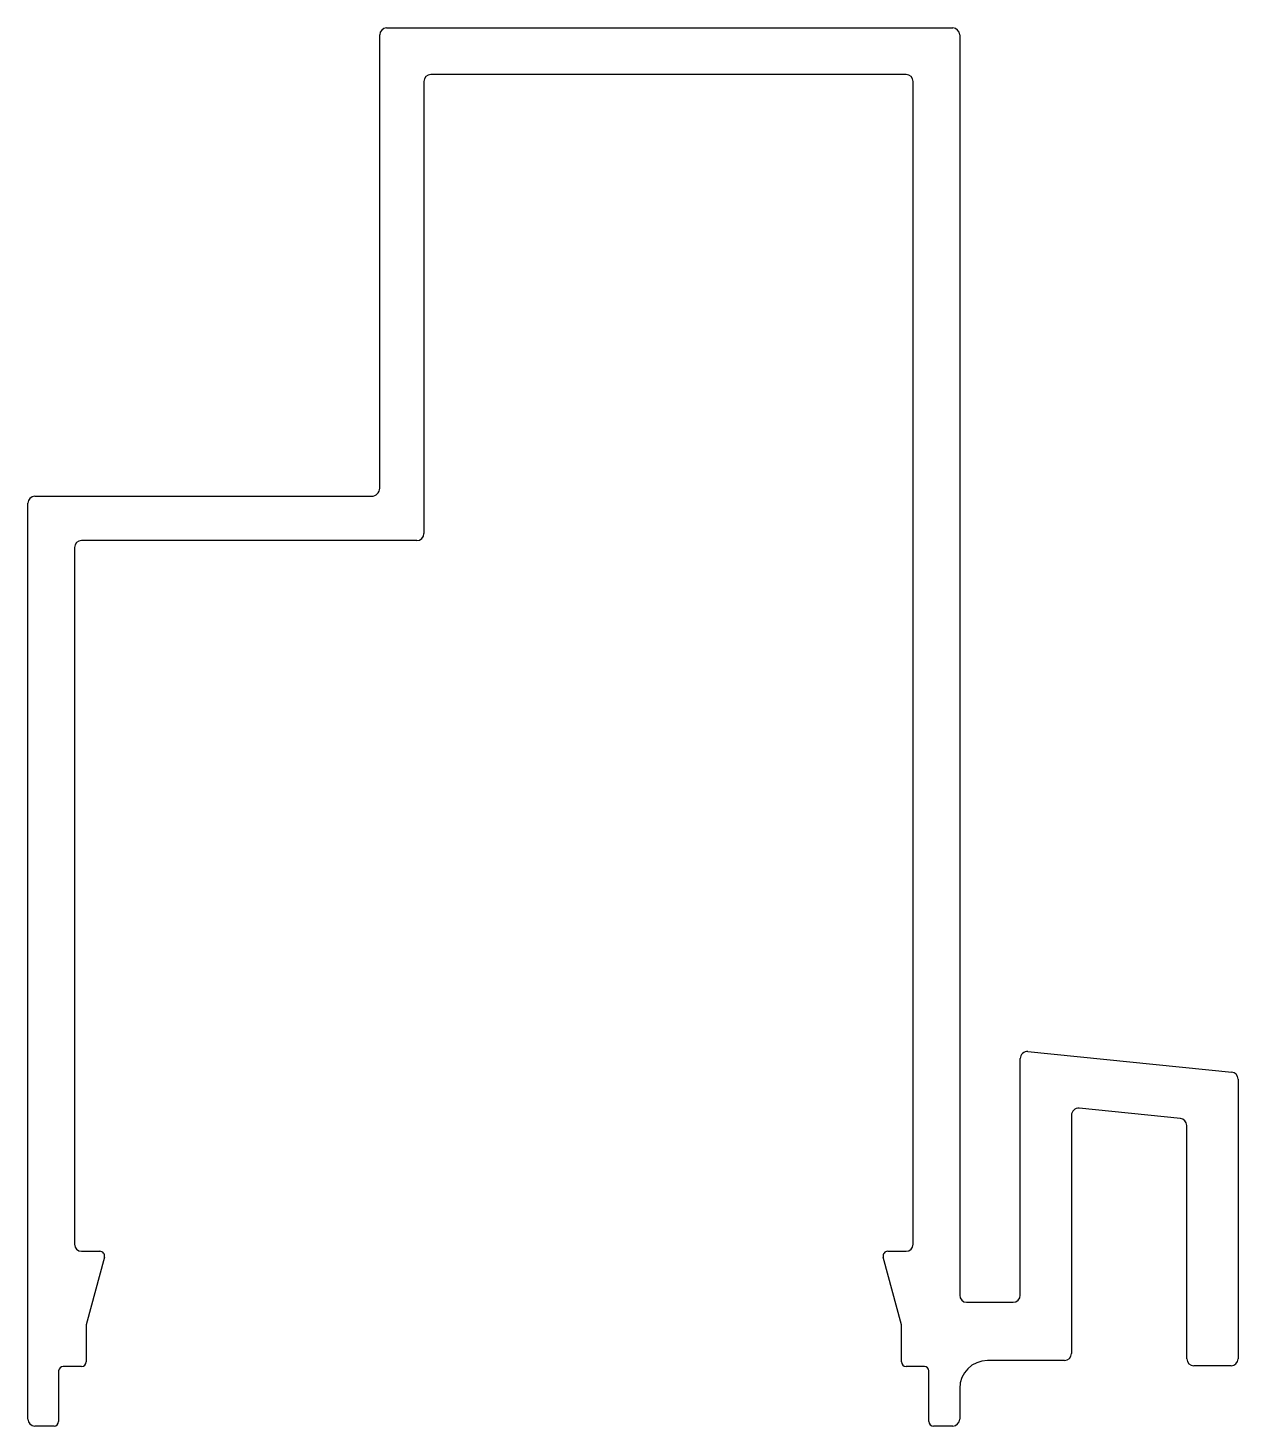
# Model space of a CAD drawing. Extents: x 4.5 to 70.4, y 4.3 to 80.5.
import ezdxf

# ---------------------------------------------------------------- set-up
doc = ezdxf.new("R2010")
doc.units = 0
doc.layers.get('0').update_dxf_attribs({"linetype": 'CONTINUOUS'})

msp = doc.modelspace()

# ---------------------------------------------------------------- linework, layer by layer
for p, q in [((23.641, 55.402), (23.641, 80.103)), ((24.022, 80.484), (54.883, 80.484)), ((55.264, 80.103), (55.264, 11.413)), ((52.343, 77.944), (26.435, 77.944)), ((26.054, 77.563), (26.054, 52.925)), ((52.724, 14.19), (52.724, 77.563)), ((4.845, 54.957), (23.197, 54.957)), ((4.464, 4.665), (4.464, 54.576)), ((7.004, 52.163), (7.004, 14.19)), ((25.673, 52.544), (7.385, 52.544)), ((58.985, 24.692), (70.098, 23.578)), ((58.566, 11.413), (58.566, 24.313)), ((70.441, 23.198), (70.441, 7.948)), ((67.304, 21.05), (61.779, 21.604)), ((61.36, 21.224), (61.36, 8.238)), ((67.647, 7.948), (67.647, 20.671)), ((7.385, 13.809), (8.389, 13.809)), ((51.339, 13.809), (52.343, 13.809)), ((8.631, 13.494), (7.639, 9.794)), ((52.089, 9.794), (51.098, 13.494)), ((55.645, 11.032), (58.185, 11.032)), ((7.639, 9.794), (7.639, 7.784)), ((52.089, 7.784), (52.089, 9.794)), ((60.979, 7.857), (56.788, 7.857)), ((6.139, 7.284), (6.139, 4.534)), ((7.389, 7.534), (6.389, 7.534)), ((53.339, 7.534), (52.339, 7.534)), ((53.589, 4.534), (53.589, 7.284)), ((70.06, 7.567), (68.028, 7.567)), ((55.264, 6.333), (55.264, 4.665)), ((5.889, 4.284), (4.845, 4.284)), ((54.883, 4.284), (53.839, 4.284))]:
    msp.add_line(p, q)
for centre, radius, start, end in [((24.022, 80.103), 0.381, 90, 180), ((54.883, 80.103), 0.381, 0, 90), ((26.435, 77.563), 0.381, 90, 180), ((52.343, 77.563), 0.381, 360, 90), ((4.845, 54.576), 0.381, 90, 180), ((23.197, 55.402), 0.444, 270, 0), ((25.673, 52.925), 0.381, 270, 0), ((7.385, 52.163), 0.381, 90, 180), ((58.947, 24.313), 0.381, 84.27528, 180), ((70.06, 23.198), 0.381, 0, 84.27528), ((61.741, 21.224), 0.381, 84.27528, 180), ((67.266, 20.671), 0.381, 0, 84.27528), ((7.385, 14.19), 0.381, 180, 270), ((8.389, 13.559), 0.25, 345, 90), ((51.339, 13.559), 0.25, 90, 195), ((52.343, 14.19), 0.381, 270, 360), ((55.645, 11.413), 0.381, 180, 270), ((58.185, 11.413), 0.381, 270, 0), ((7.389, 7.784), 0.25, 270, 360), ((52.339, 7.784), 0.25, 180, 270), ((56.788, 6.333), 1.524, 90, 180), ((60.979, 8.238), 0.381, 270, 0), ((68.028, 7.948), 0.381, 180, 270), ((70.06, 7.948), 0.381, 270, 360), ((6.389, 7.284), 0.25, 90, 180), ((53.339, 7.284), 0.25, 0, 90), ((4.845, 4.665), 0.381, 180, 270), ((54.883, 4.665), 0.381, 270, 0), ((5.889, 4.534), 0.25, 270, 360), ((53.839, 4.534), 0.25, 180, 270)]:
    msp.add_arc(centre, radius, start, end)

doc.saveas('drawing.dxf')
